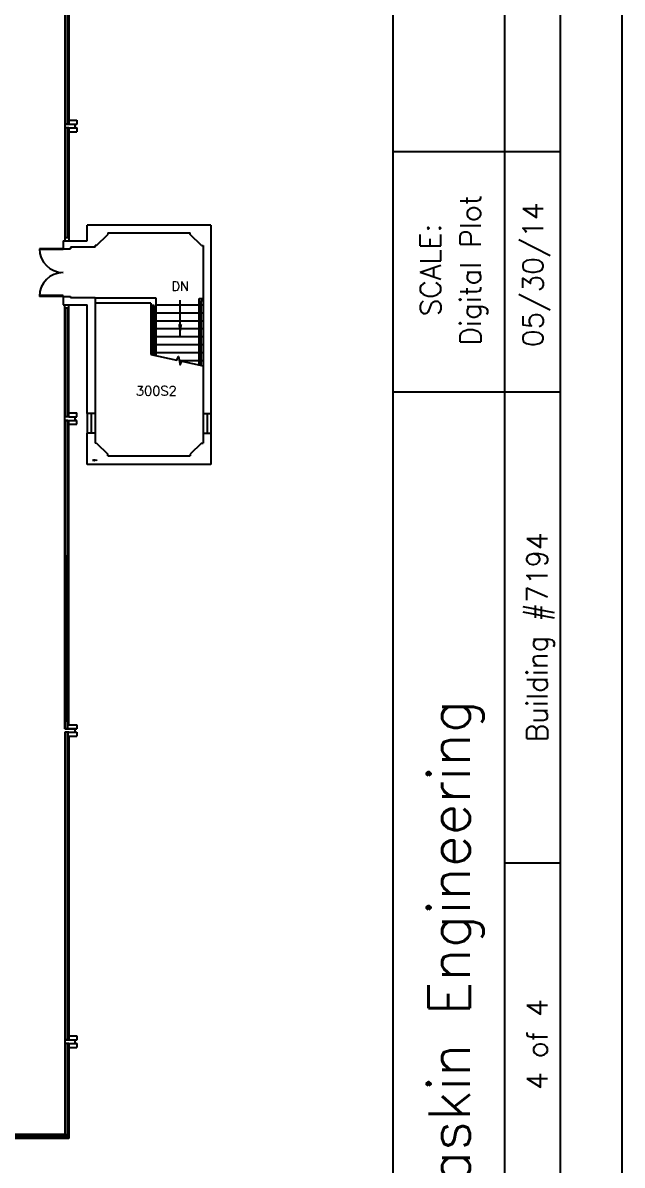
# Model space of a CAD drawing. Header units: inches. Extents: x -10292 to -5324, y 13584 to 17309.
# Drawn here: x -6079 to -5324, y 14512 to 15949 of the extents above; entities that cross this region are included whole.
import ezdxf
from ezdxf.enums import TextEntityAlignment as Align

# ---------------------------------------------------------------- set-up
doc = ezdxf.new("R2010")
doc.units = ezdxf.units.IN
doc.header["$MEASUREMENT"] = 0
for name, color, linetype in [('A-ANNO-MTLB', 7, 'Continuous'), ('A-AREA-IDEN', 7, 'Continuous'), ('A-DOOR', 3, 'Continuous'), ('A-FLOR', 9, 'Continuous'), ('A-FLOR-HRAL', 4, 'Continuous'), ('A-FLOR-STRS', 9, 'Continuous'), ('A-GLAZ', 5, 'Continuous'), ('A-WALL-FULL', 7, 'Continuous'), ('A-WALL-PRHT', 8, 'Continuous')]:
    doc.layers.add(name, color=color, linetype=linetype)
doc.styles.get("Standard").update_dxf_attribs({"font": 'romans.shx', "height": 12})
doc.dimstyles.get("Standard").update_dxf_attribs({"dimtxt": 0.18, "dimasz": 0.18, "dimexe": 0.18, "dimexo": 0.0625, "dimgap": 0.09, "dimtad": 0, "dimtih": 1, "dimtoh": 1, "dimdec": 4, "dimzin": 0, "dimdsep": 46, "dimtxsty": 'Standard', "dimcen": 0.09, "dimadec": 0, "dimazin": 0, "dimtfac": 1, "dimtdec": 4, "dimtofl": 0, "dimtmove": 0, "dimatfit": 3, "dimfxl": 0, "dimtolj": 1, "dimtzin": 0, "dimarcsym": 0})

# ---------------------------------------------------------------- blocks, each defined once
blk = doc.blocks.new('A-ANNO-MTLB')
at = {"layer": 'A-ANNO-MTLB'}
for p, q in [((5143.6, 99.5), (5143.6, 3995.9)), ((5298.1, 324.6), (5298.1, 3995.9)), ((5375.3, 2421.6), (5143.6, 2421.6)), ((5143.6, 2089.8), (5375.3, 2089.8)), ((5375.3, 1437.7), (5298.1, 1437.7))]:
    blk.add_line(p, q, dxfattribs=at)
for points in [[(5460.6, 4095.5), (0, 4095.5), (0, 0), (5460.6, 0)], [(170.6, 99.5), (5375.3, 99.5), (5375.3, 3995.9), (170.6, 3995.9)]]:
    blk.add_lwpolyline(points, close=True, dxfattribs=at)
at = {"layer": 'A-ANNO-MTLB', "insert": (5195.4, 2258.1), "char_height": 28.44, "width": 270.187, "attachment_point": 5, "rotation": 90}
blk.add_mtext('SCALE:', dxfattribs=at)
at = {"layer": 'A-ANNO-MTLB'}
for tag, height, p in [('SYSTEM', 56.9, (5218.6, 3186.2)), ('ADDRESS', 28.4, (5336.8, 3182.1)), ('SCALE', 28.4, (5250.6, 2258.1)), ('DATE', 28.4, (5337.2, 2251.5)), ('BLDG_ID', 28.4, (5342.9, 1750.3)), ('BLDG_NAME', 56.9, (5221.1, 1198.2)), ('FLOOR_ID', 28.4, (5342.9, 1187)), ('FLOOR_NAME', 28.4, (5338, 698.6))]:
    blk.add_attdef(tag, text='', height=height, rotation=90, dxfattribs=at).set_placement(p, align=Align.MIDDLE_CENTER)
blk.add_attdef('NUMBER', text='', height=51.8, dxfattribs=at).set_placement((5264.6, 215.3), align=Align.MIDDLE_CENTER)

msp = doc.modelspace()

# ---------------------------------------------------------------- linework, layer by layer
at = {"layer": 'A-DOOR'}
for p, q in [((-6027.8, 15664.8), (-6057.8, 15664.8)), ((-6027.8, 15663.8), (-6057.8, 15663.8)), ((-6027.8, 15664.8), (-6027.8, 15663.8)), ((-6027.8, 15605.8), (-6057.8, 15605.8)), ((-6027.8, 15604.8), (-6057.8, 15604.8)), ((-6027.8, 15604.8), (-6027.8, 15605.8))]:
    msp.add_line(p, q, dxfattribs=at)
for centre, start, end in [((-6027.8, 15664.8), 180, 270), ((-6027.8, 15604.8), 90, 180)]:
    msp.add_arc(centre, 30, start, end, dxfattribs=at)
at = {"layer": 'A-FLOR'}
for p, q in [((-6025.8, 16200.8), (-6025.8, 15821.3)), ((-6020.8, 16205.8), (-6020.8, 15821.3)), ((-6020.8, 15826.3), (-6010.8, 15826.3)), ((-6010.8, 15826.3), (-6010.8, 15821.3)), ((-6025.8, 15821.3), (-6010.8, 15821.3)), ((-6025.8, 15821.3), (-6025.8, 15674.8)), ((-6020.8, 15816.8), (-6025.8, 15816.8)), ((-6020.8, 15816.8), (-6010.8, 15816.8)), ((-6020.8, 15816.8), (-6020.8, 15675.8)), ((-6020.8, 15811.8), (-6010.8, 15811.8)), ((-6010.8, 15816.8), (-6010.8, 15811.8)), ((-6025.8, 15448.8), (-6025.8, 15594.3)), ((-6020.8, 15453.3), (-6020.8, 15594.3)), ((-6020.8, 15453.3), (-6025.8, 15453.3)), ((-6020.8, 15458.3), (-6010.8, 15458.3)), ((-6020.8, 15453.3), (-6010.8, 15453.3)), ((-6010.8, 15453.3), (-6010.8, 15458.3)), ((-6025.8, 15060.8), (-6025.8, 15448.8)), ((-6025.8, 15448.8), (-6010.8, 15448.8)), ((-6020.8, 15066.8), (-6020.8, 15448.8)), ((-6020.8, 15443.8), (-6010.8, 15443.8)), ((-6010.8, 15443.8), (-6010.8, 15448.8)), ((-6020.8, 15065.8), (-6010.8, 15065.8)), ((-6010.8, 15065.8), (-6010.8, 15060.8)), ((-6025.8, 15060.8), (-6010.8, 15060.8)), ((-6010.8, 15060.8), (-6025.8, 15060.8)), ((-6020.8, 15056.3), (-6025.8, 15056.3)), ((-6025.8, 15056.3), (-6025.8, 14669.3)), ((-6020.8, 15056.3), (-6010.8, 15056.3)), ((-6020.8, 15051.3), (-6010.8, 15051.3)), ((-6020.8, 15051.3), (-6020.8, 14669.3)), ((-6010.8, 15056.3), (-6010.8, 15051.3)), ((-6025.8, 14669.3), (-6010.8, 14669.3)), ((-6025.8, 14669.3), (-6025.8, 14550.3)), ((-6020.8, 14664.8), (-6025.8, 14664.8)), ((-6020.8, 14674.3), (-6010.8, 14674.3)), ((-6020.8, 14664.8), (-6010.8, 14664.8)), ((-6020.8, 14664.8), (-6020.8, 14545.3)), ((-6010.8, 14674.3), (-6010.8, 14669.3)), ((-6010.8, 14664.8), (-6010.8, 14659.8)), ((-6020.8, 14659.8), (-6010.8, 14659.8)), ((-6025.8, 14550.3), (-6143.8, 14550.3)), ((-6020.8, 14545.3), (-6143.8, 14545.3))]:
    msp.add_line(p, q, dxfattribs=at)
for centre in [(-6011.1, 15819.1), (-6011.1, 15451.1), (-6011.1, 15058.6), (-6011.1, 14667.1)]:
    msp.add_arc(centre, 2.26, 83.9744, 276.0256, dxfattribs=at)
at = {"layer": 'A-FLOR-HRAL'}
for p, q in [((-6024.8, 16200.8), (-6024.8, 15821.3)), ((-6021.8, 16200.8), (-6021.8, 15821.3)), ((-6021.8, 15821.3), (-6024.8, 15821.3)), ((-6024.8, 15816.8), (-6024.8, 15678.8)), ((-6021.8, 15816.8), (-6024.8, 15816.8)), ((-6021.8, 15816.8), (-6021.8, 15678.8)), ((-6024.8, 15678.8), (-6021.8, 15678.8)), ((-5856.9, 15602.3), (-5856.9, 15518.4)), ((-5856.8, 15602.3), (-5851.8, 15602.3)), ((-5854.4, 15599.8), (-5854.4, 15517.9)), ((-5854.4, 15599.8), (-5851.8, 15599.8)), ((-6024.8, 15453.3), (-6024.8, 15590.3)), ((-6024.8, 15590.3), (-6021.8, 15590.3)), ((-6021.8, 15453.3), (-6021.8, 15590.3)), ((-5915.9, 15593.3), (-5915.9, 15531.3)), ((-5913.4, 15593.3), (-5915.9, 15593.3)), ((-5913.4, 15593.3), (-5913.4, 15530.7)), ((-6021.8, 15453.3), (-6024.8, 15453.3)), ((-6024.8, 15061.8), (-6024.8, 15448.8)), ((-6021.8, 15448.8), (-6024.8, 15448.8)), ((-6021.8, 15060.8), (-6021.8, 15448.8)), ((-6024.8, 15279.3), (-6024.8, 15069.3)), ((-6021.8, 15064.3), (-6021.8, 15066.5)), ((-6021.8, 15066.5), (-6021.8, 15064.3)), ((-6024.8, 15060.8), (-6021.8, 15060.8)), ((-6021.8, 15060.8), (-6024.8, 15060.8)), ((-6021.8, 15056.3), (-6024.8, 15056.3)), ((-6024.8, 15056.3), (-6024.8, 14669.3)), ((-6021.8, 15056.3), (-6021.8, 14669.3)), ((-6024.8, 14837.8), (-6024.8, 15047.8)), ((-6021.8, 14669.3), (-6024.8, 14669.3)), ((-6024.8, 14664.8), (-6024.8, 14550.3)), ((-6021.8, 14664.8), (-6024.8, 14664.8)), ((-6021.8, 14664.8), (-6021.8, 14550.3)), ((-6021.8, 14548.8), (-6143.8, 14548.8)), ((-6021.8, 14546.3), (-6143.8, 14546.3)), ((-6024.8, 14550.3), (-6021.8, 14550.3)), ((-6021.8, 14546.3), (-6021.8, 14548.8)), ((-6021.8, 14546.3), (-6021.8, 14548.5)), ((-6021.8, 14548.5), (-6021.8, 14546.3))]:
    msp.add_line(p, q, dxfattribs=at)
at = {"layer": 'A-FLOR-STRS'}
for p, q in [((-5856.9, 15593.8), (-5911.4, 15593.8)), ((-5856.9, 15583.8), (-5911.4, 15583.8)), ((-5851.9, 15593.8), (-5854.4, 15593.8)), ((-5851.9, 15583.8), (-5854.4, 15583.8)), ((-5856.9, 15573.8), (-5911.4, 15573.8)), ((-5851.9, 15573.8), (-5854.4, 15573.8)), ((-5856.9, 15563.8), (-5911.4, 15563.8)), ((-5856.9, 15553.8), (-5911.4, 15553.8)), ((-5851.9, 15563.8), (-5854.4, 15563.8)), ((-5851.9, 15553.8), (-5854.4, 15553.8)), ((-5856.9, 15543.8), (-5911.4, 15543.8)), ((-5851.9, 15543.8), (-5854.4, 15543.8)), ((-5856.9, 15533.8), (-5911.4, 15533.8)), ((-5856.9, 15523.8), (-5881.6, 15523.8)), ((-5851.9, 15533.8), (-5854.4, 15533.8)), ((-5851.9, 15523.8), (-5854.4, 15523.8))]:
    msp.add_line(p, q, dxfattribs=at)
msp.add_lwpolyline([(-5917.4, 15531.6), (-5884.7, 15524.5), (-5882.9, 15529.1), (-5880.4, 15518.5), (-5878.6, 15523.2), (-5851.8, 15517.3)], dxfattribs=at)
at = {"layer": 'A-GLAZ'}
for p, q in [((-5997.8, 15457.3), (-5997.8, 15432.8)), ((-5992.8, 15457.3), (-5992.8, 15432.8)), ((-5987.8, 15457.3), (-5987.8, 15432.8)), ((-5851.8, 15457.3), (-5851.8, 15432.8)), ((-5846.8, 15457.3), (-5846.8, 15432.8)), ((-5841.8, 15457.3), (-5841.8, 15432.8))]:
    msp.add_line(p, q, dxfattribs=at)
at = {"layer": 'A-WALL-FULL'}
for p, q in [((-5997.8, 15674.8), (-5997.8, 15694.3)), ((-5841.8, 15694.3), (-5997.8, 15694.3)), ((-5985.8, 15668.8), (-5971.8, 15682.8)), ((-5971.8, 15684.8), (-5867.8, 15684.8)), ((-5971.8, 15684.8), (-5971.8, 15682.8)), ((-5867.8, 15682.8), (-5867.8, 15684.8)), ((-5853.8, 15668.8), (-5867.8, 15682.8)), ((-5841.8, 15694.3), (-5841.8, 15457.3)), ((-6027.8, 15674.8), (-5997.8, 15674.8)), ((-6027.8, 15674.8), (-6027.8, 15664.8)), ((-6018.8, 15666.8), (-6018.8, 15664.8)), ((-5987.8, 15666.8), (-6018.8, 15666.8)), ((-5987.8, 15666.8), (-5987.8, 15668.8)), ((-5985.8, 15668.8), (-5987.8, 15668.8)), ((-5853.8, 15668.8), (-5851.8, 15668.8)), ((-5851.8, 15668.8), (-5851.8, 15457.3)), ((-6027.8, 15664.8), (-6018.8, 15664.8)), ((-6027.8, 15604.8), (-6027.8, 15594.3)), ((-6027.8, 15604.8), (-6018.8, 15604.8)), ((-6018.8, 15604.8), (-6018.8, 15602.8)), ((-5987.8, 15602.8), (-6018.8, 15602.8)), ((-5987.8, 15602.8), (-5987.8, 15457.3)), ((-6027.8, 15594.3), (-5997.8, 15594.3)), ((-5997.8, 15457.3), (-5997.8, 15594.3)), ((-5987.8, 15457.3), (-5997.8, 15457.3)), ((-5851.8, 15457.3), (-5841.8, 15457.3)), ((-5997.8, 15393.3), (-5997.8, 15432.8)), ((-5987.8, 15432.8), (-5997.8, 15432.8)), ((-5987.8, 15432.8), (-5987.8, 15420.3)), ((-5851.8, 15432.8), (-5841.8, 15432.8)), ((-5851.8, 15432.8), (-5851.8, 15420.3)), ((-5841.8, 15432.8), (-5841.8, 15393.3)), ((-5985.8, 15420.3), (-5987.8, 15420.3)), ((-5985.8, 15420.3), (-5971.8, 15406.3)), ((-5853.8, 15420.3), (-5867.8, 15406.3)), ((-5853.8, 15420.3), (-5851.8, 15420.3)), ((-5971.8, 15404.3), (-5971.8, 15406.3)), ((-5971.8, 15404.3), (-5867.8, 15404.3)), ((-5867.8, 15406.3), (-5867.8, 15404.3)), ((-5841.8, 15393.3), (-5997.8, 15393.3))]:
    msp.add_line(p, q, dxfattribs=at)
at = {"layer": 'A-WALL-PRHT'}
for p, q in [((-5987.8, 15602.8), (-5911.4, 15602.8)), ((-5917.4, 15596.3), (-5987.8, 15596.3)), ((-5917.4, 15596.3), (-5917.4, 15531.6)), ((-5911.4, 15602.8), (-5911.4, 15530.3))]:
    msp.add_line(p, q, dxfattribs=at)

# ---------------------------------------------------------------- block references
at = {"layer": 'A-ANNO-MTLB'}
ref = msp.add_blockref('A-ANNO-MTLB', (-10291.8, 13583.7), dxfattribs=dict(at, xscale=0.90972, yscale=0.90972, zscale=0.90972))
ref.add_attrib('BLDG_ID', 'Building #7194', dxfattribs={"height": 25.873, "rotation": 90}).set_placement((-5431.3, 15175.9), align=Align.MIDDLE_CENTER)
ref.add_attrib('BLDG_NAME', 'Jack Baskin Engineering', dxfattribs={"height": 51.746, "rotation": 90}).set_placement((-5542, 14673.8), align=Align.MIDDLE_CENTER)
ref.add_attrib('FLOOR_ID', '4 of 4', dxfattribs={"height": 25.87, "rotation": 90}).set_placement((-5431.3, 14663.5), align=Align.MIDDLE_CENTER)
ref.add_attrib('SCALE', 'Digital Plot', dxfattribs={"height": 25.873, "rotation": 90}).set_placement((-5515.2, 15637.9), align=Align.MIDDLE_CENTER)
ref.add_attrib('DATE', '05/30/14', dxfattribs={"height": 25.87, "rotation": 90}).set_placement((-5436.5, 15632), align=Align.MIDDLE_CENTER)

# ---------------------------------------------------------------- texts
at = {"layer": 'A-AREA-IDEN', "attachment_point": 5}
for s, insert, char_height in [('300S2', (-5910.6, 15485.9), 12), ('[BG]304', (-5988, 15398.5), 1)]:
    msp.add_mtext(s, dxfattribs=dict(at, insert=insert, char_height=char_height))
at = {"layer": 'A-FLOR-STRS', "insert": (-5880.6, 15617.6), "char_height": 12, "attachment_point": 5}
msp.add_mtext_dynamic_manual_height_columns('DN', width=12.835, gutter_width=60, heights=[0], dxfattribs=at)

# ---------------------------------------------------------------- leaders
at = {"layer": 'A-FLOR-STRS'}
msp.add_leader([(-5880.6, 15553.8), (-5880.6, 15600.1)], dimstyle='Standard', override={"dimasz": 16}, dxfattribs=at)

doc.saveas('drawing.dxf')
